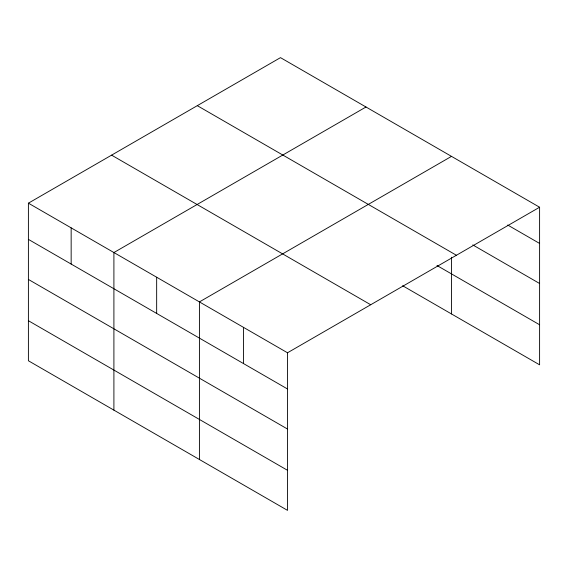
<?xml version="1.0" encoding="UTF-8"?>
<svg xmlns="http://www.w3.org/2000/svg" width="568" height="568" viewBox="0 0 568 568"><rect width="100%" height="100%" fill="white"/><g stroke="black" fill="none" stroke-linecap="round" stroke-linejoin="round"><path stroke-width="0.85" d="M287.514 429.039L287.514 352.778L28.4 203.174L28.4 360.765L287.514 510.362L287.514 429.039L28.4 279.435M402.641 285.747L539.6 364.826L539.6 207.235L280.486 57.638L28.4 203.174M365.991 107.004L113.905 252.547L113.905 410.131M451.503 156.37L199.418 301.913L199.418 459.498M287.514 352.778L539.6 207.235M507.7 225.027L539.6 243.438M472.768 244.907L539.6 283.496M197.295 105.662L456.409 255.266M436.998 265.526L539.6 324.768M111.591 155.149L370.705 304.746M28.4 239.376L287.514 388.981M28.4 320.707L287.514 470.304M451.503 257.219L451.503 313.962M243.466 327.346L243.466 363.548M156.661 277.227L156.661 313.429M71.156 227.86L71.156 264.063"/></g></svg>
